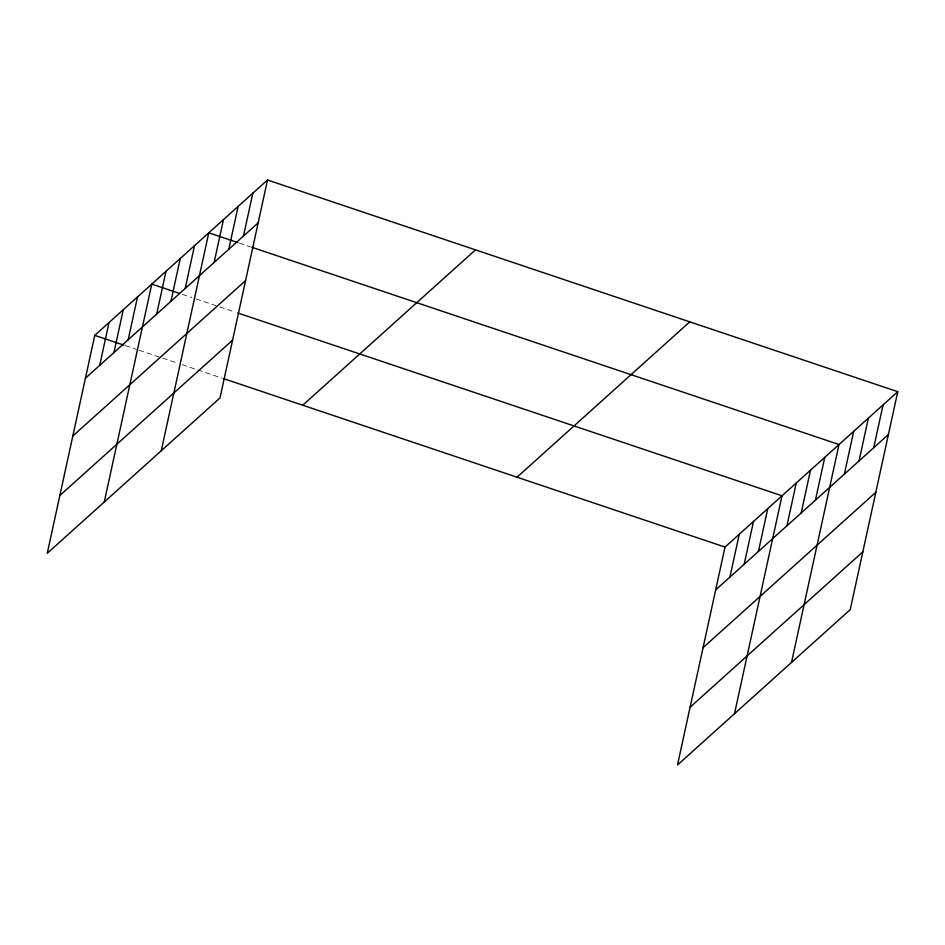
<?xml version="1.0" encoding="UTF-8"?>
<svg xmlns="http://www.w3.org/2000/svg" width="945" height="945" viewBox="0 0 945 945"><rect width="100%" height="100%" fill="white"/><g stroke="black" fill="none" stroke-linecap="round" stroke-linejoin="round"><path stroke-width="0.71" stroke-dasharray="4.72 3.54" d="M239.286 243.066L250.378 246.799M182.279 294.344L191.977 297.604M196.147 298.998L218.33 306.452M219.712 306.912L234.962 312.039M125.272 345.61L136.363 349.331M139.139 350.264L177.955 363.305M182.125 364.711L222.323 378.213"/><path stroke-width="1.42" d="M267.506 179.999L94.772 335.369L47.25 553.297L219.996 397.928L267.506 179.999L897.75 391.702L850.228 609.631L677.494 765.001L725.004 547.072L897.75 391.702M99.674 365.384L109.018 322.54M113.932 352.568L123.275 309.724M128.177 339.739L137.521 296.907M104.257 502.031L151.767 284.091L179.503 293.411M156.681 314.106L166.025 271.274M170.939 301.29L180.271 258.457M185.185 288.473L194.528 245.641M161.264 450.753L208.774 232.824L237.892 242.605M214.125 262.45L223.457 219.618M228.808 249.244L238.14 206.412M243.491 236.037L252.823 193.205M729.918 577.088L739.262 534.244M744.176 564.271L753.508 521.427M758.422 551.443L767.765 508.611M734.501 713.735L782.011 495.794L237.738 312.972M786.925 525.81L796.269 482.978M801.171 512.993L810.515 470.161M815.429 500.177L824.772 457.345M791.497 662.457L839.018 444.528L251.76 247.259M844.357 474.154L853.701 431.322M859.04 460.947L868.384 418.115M873.723 447.741L883.067 404.909M85.428 378.201L258.174 222.831M72.824 435.988L245.57 280.618M59.854 495.523L232.588 340.153M302.743 405.228L475.489 249.858M517.033 477.201L689.767 321.832M715.672 589.904L888.406 434.535M703.068 647.691L875.814 492.321M690.086 707.226L862.832 551.856M94.772 335.369L123.889 345.149M223.717 378.673L725.004 547.072"/></g></svg>
